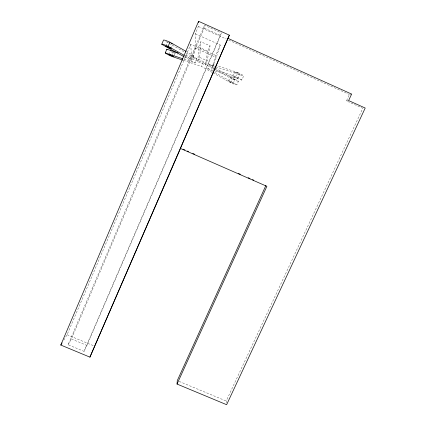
<?xml version="1.0" encoding="UTF-8"?>
<svg xmlns="http://www.w3.org/2000/svg" width="426" height="426" viewBox="0 0 426 426"><rect width="100%" height="100%" fill="white"/><g stroke="black" fill="none" stroke-linecap="round" stroke-linejoin="round"><path stroke-width="0.32" stroke-dasharray="2.13 1.6" d="M195.289 33.782L220.237 45.002L216.254 57.467L213.069 65.881L193.271 57.025L195.188 48.026L195.289 33.782L198.399 26.487L198.468 24.543M197.856 61.711L198.596 47.009L200.859 41.711L210.061 45.843L207.158 60.769L205.316 65.045L197.856 61.711L199.693 57.425L200.859 41.711M68.085 344.735L71.403 338.974L204.251 28.127L204.528 25.342L221.323 32.908L220.577 35.486L86.909 345.427L84.007 351.354L68.085 344.735L204.528 25.342M205.316 65.045L207.787 51.131L210.061 45.843M214.912 69.576L211.765 68.522L215.716 55.465L220.237 45.002M213.069 65.881L213.479 64.55L215.375 65.173M165.783 46.093L167.519 41.972M171.156 48.495L172.647 44.964M168.861 54.496L170.155 51.434M171.763 55.694L173.047 52.67L177.429 54.118M173.92 56.03L175.219 52.968L174.852 52.67M63.767 340.156L67.074 334.724L190.805 44.299L215.716 55.465M184.692 55.625L191.535 59.459L193.239 55.476L186.412 51.583M183.995 59.187L195.23 62.963L196.887 59.097L186.524 53.223M212.292 72.479L201.461 66.435L203.101 62.617L184.32 56.397M84.007 351.354L221.323 32.908M212.473 71.195L207.829 68.591L209.496 64.736L215.077 66.584M211.765 68.522L213.479 64.55M228.538 81.148L230.125 77.511L232.66 78.373L234.875 79.635L233.283 83.267L228.538 81.148L233.283 83.267M232.548 75.95L234.332 71.877M215.167 67.968L238.432 81.222L236.84 84.854A6.496 0.57 23.9 0 1 230.53 82.655L232.106 79.06L214.475 69.065M237.495 72.441A7.274 0.767 23.9 0 1 243.619 76.036L241.83 80.099A7.269 0.714 23.9 0 0 235.69 76.563L237.495 72.441L216.009 65.38M237.857 78.32A2.907 0.288 23.9 0 0 234.055 76.35A2.907 0.288 23.9 0 0 233.704 76.733A2.907 0.288 23.9 0 0 237.857 78.32L239.641 74.257A2.907 0.309 23.9 0 0 235.844 72.26A2.907 0.309 23.9 0 0 235.477 72.681A2.907 0.309 23.9 0 0 239.641 74.257M226.414 402.852L226.206 401.004L362.814 108.279L346.455 100.919L349.421 94.508L351.636 94.071M175.219 52.968L174.096 52.702M346.455 100.919L348.622 100.579M234.875 79.635L230.125 77.511M185.608 55.391L196.887 59.097M215.7 66.791L243.619 76.036M215.545 69.789L235.69 76.563M183.366 60.316L201.461 66.435M207.829 68.591L212.867 70.295M215.386 71.153L241.83 80.099M67.074 334.724L93.619 345.779M179.112 381.392L226.206 401.004M71.403 338.974L86.909 345.427M172.908 52.206L173.526 52.473M198.596 47.009L207.787 51.131M195.188 48.026L216.254 57.467M199.693 57.425L207.158 60.769M204.251 28.127L220.577 35.486M198.399 26.487L226.297 39.054M228.725 40.145L349.421 94.508M171.699 51.631L172.285 51.919M184.266 56.844L195.23 62.963M212.862 72.798L230.53 82.655M214.795 72.495L236.84 84.854M165.789 41.471L185.944 52.893M203.101 62.617L213.905 68.746M209.496 64.736L214.603 67.643M190.805 44.299L191.535 59.459M193.239 55.476L193.271 57.025M172.184 44.299A2.955 0.309 24.7 0 1 171.646 44.112M168.973 42.914A2.955 0.309 24.7 0 1 168.398 42.6M173.047 52.67A6.598 0.612 24.5 0 1 171.502 51.956M238.432 81.222A6.502 0.612 23.9 0 1 232.106 79.06"/><path stroke-width="0.64" d="M198.543 22.594L198.591 21.3L229.342 35.166L180.443 148.44L266.884 186.327L177.04 384.06L226.627 404.7L365.21 108.039L348.622 100.579L351.636 94.071L228.091 38.409M177.04 384.06L177.275 380.626L265.883 185.48M183.686 56.525L161.752 44.288L163.488 40.166A7.391 0.767 24.7 0 1 169.915 42.185L185.843 51.258M182.738 60.103L171.508 56.301A6.592 0.57 24.5 0 1 165.261 52.888L166.811 49.214L178.089 52.92M184.123 55.305L168.158 46.354L169.915 42.185M180.443 148.44L180.64 148.115L89.923 357.142L60.79 345.044L198.591 21.3M89.923 357.142L229.342 35.166M60.79 345.044L62.116 342.871M170.688 50.811L171.05 50.912M165.261 52.888L182.743 58.767M183.079 149.18L184.905 149.984M187.339 151.049L188.558 151.587M192.818 153.451L194.645 154.255M238.485 173.467L240.312 174.271M248.225 177.738L250.051 178.542M252.49 179.607L253.704 180.139M171.46 43.436A2.955 0.309 24.7 0 1 172.035 43.75M167.093 49.512A6.598 0.612 24.5 0 1 166.811 49.214M161.752 44.288A7.386 0.714 24.6 0 1 168.158 46.354M168.914 54.459L173.659 56.642L168.914 54.459M166.651 46.7A2.955 0.288 24.6 0 0 171.098 48.548A2.955 0.288 24.6 0 0 167.668 46.626A2.955 0.288 24.6 0 0 166.651 46.7"/></g></svg>
